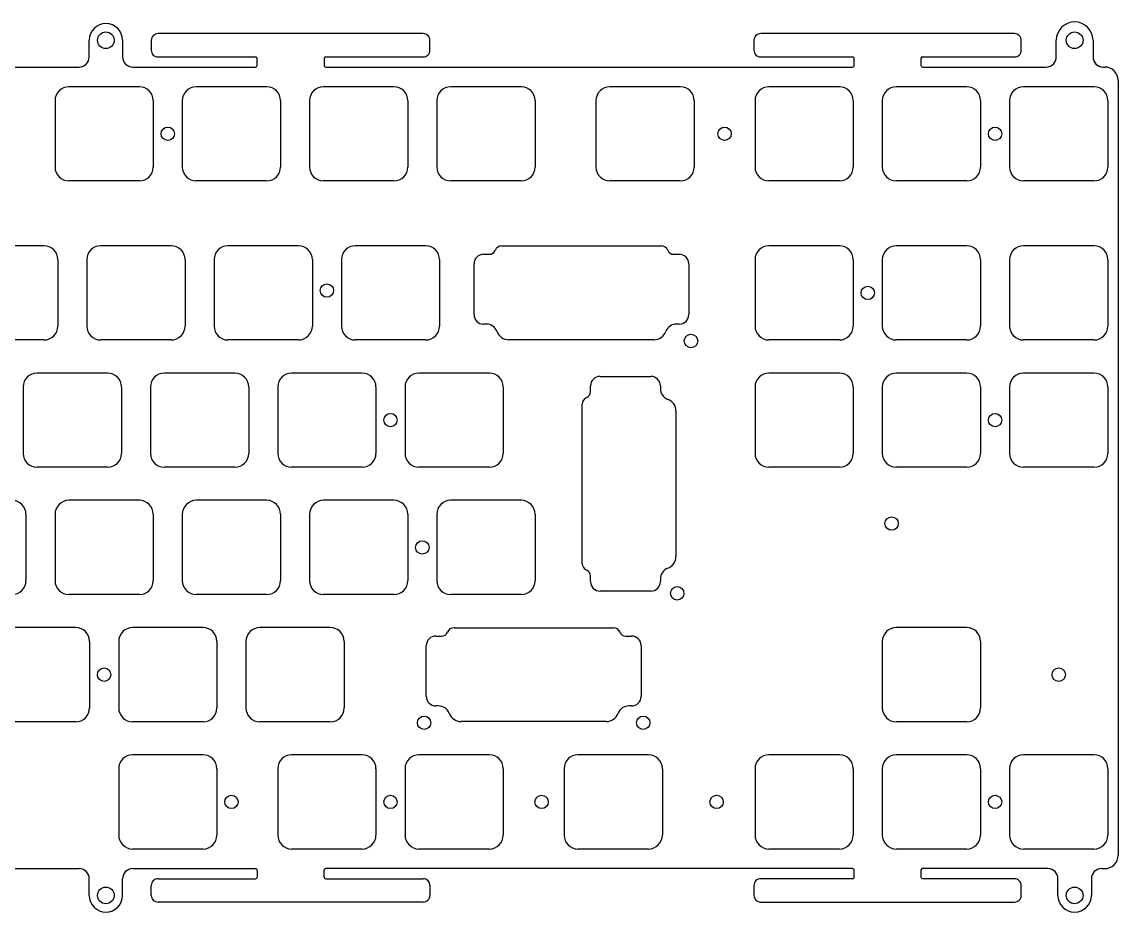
# Model space of a CAD drawing. Header units: millimetres. Extents: x -9 to 338, y -117 to 17.
# Drawn here: x 173.4 to 337.5, y -116.5 to 16.7 of the extents above; entities that cross this region are included whole.
import ezdxf

# ---------------------------------------------------------------- set-up
doc = ezdxf.new("R2010")
doc.units = ezdxf.units.MM
doc.layers.add('BLACK', color=7, linetype='CONTINUOUS')

msp = doc.modelspace()

# ---------------------------------------------------------------- linework, layer by layer
at = {"layer": 'BLACK', "linetype": 'Continuous'}
for p, q in [((233.500001, 14.999999), (193.814243, 14.999999)), ((322.000001, 14.999999), (284.014243, 14.999999)), ((183.500001, 11.499999), (183.500001, 13.999999)), ((188.500001, 13.999999), (188.500001, 11.499999)), ((192.800001, 13.999999), (192.800001, 12.499999)), ((234.500001, 12.499999), (234.500001, 13.985828)), ((283.000001, 13.999999), (283.000001, 12.499999)), ((323.000001, 12.499999), (323.000001, 13.985828)), ((328.250001, 11.499999), (328.250001, 13.999999)), ((333.750001, 13.999999), (333.750001, 11.499999)), ((188.500001, 11.499999), (188.500049, 11.499999)), ((192.800049, 12.499999), (192.800001, 12.499999)), ((193.800001, 11.499999), (208.399901, 11.499999)), ((218.900001, 11.499999), (233.500001, 11.499999)), ((233.500001, 11.500049), (233.500001, 11.499999)), ((283.000049, 12.499999), (283.000001, 12.499999)), ((284.000001, 11.499999), (297.749901, 11.499999)), ((308.250001, 11.499999), (322.000001, 11.499999)), ((322.000001, 11.500049), (322.000001, 11.499999)), ((333.750001, 11.499999), (333.750049, 11.499999)), ((119.599801, 9.999999), (182.000001, 9.999999)), ((182.000001, 9.999999), (182.000001, 10.000049)), ((190.000001, 9.999999), (208.400001, 9.999999)), ((208.400001, 9.999999), (208.400001, 10.000049)), ((208.650001, 10.249999), (208.650001, 11.25697)), ((218.650001, 11.249899), (218.650001, 10.249899)), ((218.899801, 9.999999), (297.750001, 9.999999)), ((297.750001, 9.999999), (297.750001, 10.000049)), ((298.000001, 10.249999), (298.000001, 11.25697)), ((308.000001, 11.249899), (308.000001, 10.249899)), ((308.249801, 9.999999), (326.750001, 9.999999)), ((326.750001, 9.999999), (326.750001, 10.000049)), ((335.250001, 9.999999), (335.500001, 9.999999)), ((191.0125, 7.05), (180.462499, 7.05)), ((210.0625, 7.05), (199.512499, 7.05)), ((229.1125, 7.05), (218.562499, 7.05)), ((248.1625, 7.05), (237.612499, 7.05)), ((261.425001, 7.049999), (261.425001, 7.05)), ((271.975001, 7.05), (261.425001, 7.05)), ((285.237501, 7.049999), (285.237501, 7.05)), ((295.787501, 7.05), (285.237501, 7.05)), ((304.287501, 7.049999), (304.287501, 7.05)), ((314.837501, 7.05), (304.287501, 7.05)), ((323.337501, 7.049999), (323.337501, 7.05)), ((333.887501, 7.05), (323.337501, 7.05)), ((337.500001, 7.98), (337.500001, -108.000001)), ((178.3875, 4.975), (178.3875, -4.975001)), ((193.0875, 4.975), (193.0875, -4.975)), ((197.4375, 4.975), (197.4375, -4.975001)), ((212.1375, 4.975), (212.1375, -4.975)), ((216.4875, 4.975), (216.4875, -4.975001)), ((231.1875, 4.975), (231.1875, -4.975)), ((235.5375, 4.975), (235.5375, -4.975001)), ((250.2375, 4.975), (250.2375, -4.975)), ((259.350001, 4.974999), (259.350001, -4.975001)), ((274.050001, 4.974999), (274.050001, -4.975001)), ((283.162501, 4.974999), (283.162501, -4.975001)), ((297.862501, 4.974999), (297.862501, -4.975001)), ((302.212501, 4.974999), (302.212501, -4.975001)), ((316.912501, 4.974999), (316.912501, -4.975001)), ((321.262501, 4.974999), (321.262501, -4.975001)), ((335.962501, 4.974999), (335.962501, -4.975001)), ((191.0125, -7.05), (180.4625, -7.05)), ((210.0625, -7.05), (199.5125, -7.05)), ((229.1125, -7.05), (218.5625, -7.05)), ((248.1625, -7.05), (237.6125, -7.05)), ((271.975001, -7.05), (261.425001, -7.05)), ((271.975001, -7.050001), (271.975001, -7.05)), ((295.787501, -7.05), (285.237501, -7.05)), ((295.787501, -7.050001), (295.787501, -7.05)), ((314.837501, -7.05), (304.287501, -7.05)), ((314.837501, -7.050001), (314.837501, -7.05)), ((333.887501, -7.05), (323.337501, -7.05)), ((333.887501, -7.050001), (333.887501, -7.05)), ((176.725001, -16.7625), (166.175001, -16.7625)), ((195.775001, -16.762501), (185.225001, -16.762501)), ((214.825001, -16.762501), (204.275001, -16.762501)), ((233.875001, -16.762501), (223.325001, -16.762501)), ((242.536512, -18.03706), (243.390075, -18.03706)), ((243.390075, -18.037048), (243.390075, -18.03706)), ((245.247375, -16.784911), (245.247375, -16.7849)), ((245.247375, -16.7849), (269.102575, -16.7849)), ((270.959775, -18.03706), (271.825375, -18.03706)), ((285.237501, -16.762501), (285.237501, -16.7625)), ((295.787501, -16.7625), (285.237501, -16.7625)), ((304.287501, -16.762501), (304.287501, -16.7625)), ((314.837501, -16.7625), (304.287501, -16.7625)), ((323.337501, -16.762501), (323.337501, -16.7625)), ((333.887501, -16.7625), (323.337501, -16.7625)), ((178.800001, -18.837501), (178.800001, -28.787501)), ((183.150001, -18.837501), (183.150001, -28.787501)), ((197.850001, -18.837501), (197.850001, -28.787501)), ((202.200001, -18.837501), (202.200001, -28.787501)), ((216.900001, -18.837501), (216.900001, -28.787501)), ((221.250001, -18.837501), (221.250001, -28.787501)), ((235.950001, -18.837501), (235.950001, -28.787501)), ((241.099485, -27.06294), (241.099485, -19.4622)), ((273.250365, -19.46206), (273.250365, -27.0629)), ((283.162501, -18.837501), (283.162501, -28.787501)), ((297.862501, -18.837501), (297.862501, -28.787501)), ((302.212501, -18.837501), (302.212501, -28.787501)), ((316.912501, -18.837501), (316.912501, -28.787501)), ((321.262501, -18.837501), (321.262501, -28.787501)), ((335.962501, -18.837501), (335.962501, -28.787501)), ((242.928575, -28.48794), (242.524475, -28.48794)), ((271.813458, -28.48794), (271.421325, -28.48794)), ((176.725001, -30.8625), (166.175001, -30.8625)), ((176.725001, -30.862501), (176.725001, -30.8625)), ((195.775001, -30.862501), (185.225001, -30.862501)), ((214.825001, -30.862501), (204.275001, -30.862501)), ((233.875001, -30.862501), (223.325001, -30.862501)), ((268.050425, -30.82441), (246.299575, -30.82441)), ((295.787501, -30.8625), (285.237501, -30.8625)), ((295.787501, -30.862501), (295.787501, -30.8625)), ((314.837501, -30.8625), (304.287501, -30.8625)), ((314.837501, -30.862501), (314.837501, -30.8625)), ((333.887501, -30.8625), (323.337501, -30.8625)), ((333.887501, -30.862501), (333.887501, -30.8625)), ((175.700001, -35.812501), (175.700001, -35.8125)), ((186.250001, -35.8125), (175.700001, -35.8125)), ((194.750001, -35.812501), (194.750001, -35.8125)), ((205.300001, -35.8125), (194.750001, -35.8125)), ((213.800001, -35.812501), (213.800001, -35.8125)), ((224.350001, -35.8125), (213.800001, -35.8125)), ((232.850001, -35.812501), (232.850001, -35.8125)), ((243.400001, -35.8125), (232.850001, -35.8125)), ((285.237501, -35.812501), (285.237501, -35.8125)), ((295.787501, -35.8125), (285.237501, -35.8125)), ((304.287501, -35.812501), (304.287501, -35.8125)), ((314.837501, -35.8125), (304.287501, -35.8125)), ((323.337501, -35.812501), (323.337501, -35.8125)), ((333.887501, -35.8125), (323.337501, -35.8125)), ((259.96831, -36.312135), (267.56915, -36.312135)), ((173.625001, -37.887501), (173.625001, -47.837501)), ((188.325001, -37.887501), (188.325001, -47.837501)), ((192.675001, -37.887501), (192.675001, -47.837501)), ((207.375001, -37.887501), (207.375001, -47.837501)), ((211.725001, -37.887501), (211.725001, -47.837501)), ((226.425001, -37.887501), (226.425001, -47.837501)), ((230.775001, -37.887501), (230.775001, -47.837501)), ((245.475001, -37.887501), (245.475001, -47.837501)), ((258.54331, -38.602725), (258.54331, -37.737125)), ((268.99419, -37.749042), (268.99419, -38.141175)), ((283.162501, -37.887501), (283.162501, -47.837501)), ((297.862501, -37.887501), (297.862501, -47.837501)), ((302.212501, -37.887501), (302.212501, -47.837501)), ((316.912501, -37.887501), (316.912501, -47.837501)), ((321.262501, -37.887501), (321.262501, -47.837501)), ((335.962501, -37.887501), (335.962501, -47.837501)), ((257.29115, -64.315125), (257.29115, -40.459925)), ((271.33066, -41.512075), (271.33066, -63.262925)), ((186.250001, -49.9125), (175.700001, -49.9125)), ((186.250001, -49.912501), (186.250001, -49.9125)), ((205.300001, -49.9125), (194.750001, -49.9125)), ((205.300001, -49.912501), (205.300001, -49.9125)), ((224.350001, -49.9125), (213.800001, -49.9125)), ((224.350001, -49.912501), (224.350001, -49.9125)), ((243.400001, -49.9125), (232.850001, -49.9125)), ((243.400001, -49.912501), (243.400001, -49.9125)), ((295.787501, -49.9125), (285.237501, -49.9125)), ((295.787501, -49.912501), (295.787501, -49.9125)), ((314.837501, -49.9125), (304.287501, -49.9125)), ((314.837501, -49.912501), (314.837501, -49.9125)), ((333.887501, -49.9125), (323.337501, -49.9125)), ((333.887501, -49.912501), (333.887501, -49.9125)), ((180.462501, -54.862501), (180.462501, -54.8625)), ((191.012501, -54.8625), (180.462501, -54.8625)), ((199.512501, -54.862501), (199.512501, -54.8625)), ((210.062501, -54.8625), (199.512501, -54.8625)), ((218.562501, -54.862501), (218.562501, -54.8625)), ((229.112501, -54.8625), (218.562501, -54.8625)), ((248.1625, -54.8625), (237.612499, -54.8625)), ((174.037501, -56.937501), (174.037501, -66.887501)), ((178.387501, -56.937501), (178.387501, -66.887501)), ((193.087501, -56.937501), (193.087501, -66.887501)), ((197.437501, -56.937501), (197.437501, -66.887501)), ((212.137501, -56.937501), (212.137501, -66.887501)), ((216.487501, -56.937501), (216.487501, -66.887501)), ((231.187501, -56.937501), (231.187501, -66.887501)), ((235.5375, -56.9375), (235.5375, -66.887501)), ((250.2375, -56.9375), (250.2375, -66.8875)), ((257.291161, -64.315125), (257.29115, -64.315125)), ((258.543298, -66.172425), (258.54331, -66.172425)), ((258.54331, -67.025988), (258.54331, -66.172425)), ((268.99419, -66.633925), (268.99419, -67.038025)), ((267.56919, -68.463015), (259.96845, -68.463015)), ((191.012501, -68.9625), (180.462501, -68.9625)), ((191.012501, -68.962501), (191.012501, -68.9625)), ((210.062501, -68.9625), (199.512501, -68.9625)), ((210.062501, -68.962501), (210.062501, -68.9625)), ((229.112501, -68.9625), (218.562501, -68.9625)), ((229.112501, -68.962501), (229.112501, -68.9625)), ((248.1625, -68.9625), (237.6125, -68.9625)), ((181.487501, -73.9125), (170.937501, -73.9125)), ((200.537501, -73.9125), (189.987501, -73.9125)), ((219.587501, -73.9125), (209.037501, -73.9125)), ((235.392762, -75.18706), (236.246325, -75.18706)), ((236.246325, -75.187048), (236.246325, -75.18706)), ((238.103625, -73.9349), (261.958825, -73.9349)), ((238.103625, -73.934911), (238.103625, -73.9349)), ((263.816025, -75.18706), (264.681625, -75.18706)), ((304.287501, -73.912501), (304.287501, -73.9125)), ((314.837501, -73.9125), (304.287501, -73.9125)), ((183.562501, -75.987501), (183.562501, -85.937501)), ((187.9125, -75.987501), (187.9125, -85.937501)), ((202.6125, -75.9875), (202.6125, -85.937501)), ((202.612502, -75.9875), (202.6125, -75.9875)), ((206.9625, -75.987501), (206.9625, -85.937501)), ((221.6625, -75.9875), (221.6625, -85.937501)), ((221.662502, -75.9875), (221.6625, -75.9875)), ((233.955735, -84.21294), (233.955735, -76.6122)), ((266.106615, -76.61206), (266.106615, -84.2129)), ((302.212501, -75.987501), (302.212501, -85.937501)), ((316.912501, -75.987501), (316.912501, -85.937501)), ((235.784825, -85.63794), (235.380725, -85.63794)), ((264.669708, -85.63794), (264.277575, -85.63794)), ((181.487501, -88.0125), (170.937501, -88.0125)), ((181.487501, -88.012501), (181.487501, -88.0125)), ((200.537501, -88.0125), (189.987501, -88.0125)), ((219.587501, -88.0125), (209.037501, -88.0125)), ((260.906675, -87.97441), (239.155825, -87.97441)), ((314.837501, -88.0125), (304.287501, -88.0125)), ((314.837501, -88.012501), (314.837501, -88.0125)), ((200.5375, -92.9625), (189.987499, -92.9625)), ((224.35, -92.9625), (213.799999, -92.9625)), ((243.4, -92.9625), (232.849999, -92.9625)), ((267.2125, -92.9625), (256.662499, -92.9625)), ((285.237501, -92.962501), (285.237501, -92.9625)), ((295.787501, -92.9625), (285.237501, -92.9625)), ((304.287501, -92.962501), (304.287501, -92.9625)), ((314.837501, -92.9625), (304.287501, -92.9625)), ((323.337501, -92.962501), (323.337501, -92.9625)), ((333.887501, -92.9625), (323.337501, -92.9625)), ((187.9125, -95.0375), (187.9125, -104.987501)), ((202.6125, -95.0375), (202.6125, -104.9875)), ((211.725, -95.0375), (211.725, -104.987501)), ((226.425, -95.0375), (226.425, -104.9875)), ((230.775, -95.0375), (230.775, -104.987501)), ((245.475, -95.0375), (245.475, -104.9875)), ((254.5875, -95.0375), (254.5875, -104.987501)), ((269.2875, -95.0375), (269.2875, -104.9875)), ((283.162501, -95.037501), (283.162501, -104.987501)), ((297.862501, -95.037501), (297.862501, -104.987501)), ((302.212501, -95.037501), (302.212501, -104.987501)), ((316.912501, -95.037501), (316.912501, -104.987501)), ((321.262501, -95.037501), (321.262501, -104.987501)), ((335.962501, -95.037501), (335.962501, -104.987501)), ((200.5375, -107.0625), (189.9875, -107.0625)), ((224.35, -107.0625), (213.8, -107.0625)), ((243.4, -107.0625), (232.85, -107.0625)), ((267.2125, -107.0625), (256.6625, -107.0625)), ((295.787501, -107.0625), (285.237501, -107.0625)), ((295.787501, -107.062501), (295.787501, -107.0625)), ((314.837501, -107.0625), (304.287501, -107.0625)), ((314.837501, -107.062501), (314.837501, -107.0625)), ((333.887501, -107.0625), (323.337501, -107.0625)), ((333.887501, -107.062501), (333.887501, -107.0625)), ((333.8638, -109.31154), (333.8638, -109.311514)), ((119.600001, -110.000001), (181.999901, -110.000001)), ((183.500001, -114.000001), (183.500001, -111.517421)), ((188.500001, -114.000001), (188.500001, -111.499901)), ((190.000001, -110.000001), (208.399901, -110.000001)), ((193.814243, -111.500001), (208.400001, -111.500001)), ((208.400001, -111.500001), (208.400001, -111.499951)), ((208.650001, -110.257208), (208.650001, -111.250001)), ((218.650001, -111.250101), (218.650001, -110.250101)), ((218.899801, -111.500001), (233.500001, -111.500001)), ((297.749901, -110.000001), (218.900001, -110.000001)), ((297.750001, -111.500001), (284.014243, -111.500001)), ((297.750001, -111.500001), (297.750001, -111.499951)), ((298.000001, -111.250001), (298.000001, -110.242994)), ((308.000001, -110.250101), (308.000001, -111.250101)), ((322.000001, -111.500001), (308.249801, -111.500001)), ((326.999901, -110.000001), (308.250001, -110.000001)), ((328.500001, -114.000001), (328.500001, -111.517421)), ((333.500001, -111.499901), (333.500001, -114.000001)), ((335.000001, -110.000001), (335.500001, -110.000001)), ((335.500001, -109.999951), (335.500001, -110.000001)), ((192.800001, -114.000001), (192.800001, -112.500001)), ((234.500001, -112.514243), (234.500001, -114.000001)), ((283.000001, -112.500001), (283.000001, -114.000001)), ((323.000001, -114.000001), (323.000001, -112.514243)), ((192.800049, -114.000001), (192.800001, -114.000001)), ((283.000049, -114.000001), (283.000001, -114.000001)), ((233.500001, -115.000001), (193.800001, -115.000001)), ((233.500001, -114.999951), (233.500001, -115.000001)), ((284.000001, -115.000001), (322.000001, -115.000001)), ((322.000001, -114.999951), (322.000001, -115.000001))]:
    msp.add_line(p, q, dxfattribs=at)
at = {"layer": 'BLACK'}
for centre, radius in [((186.000001, 13.999999), 1.25), ((331.000001, 13.999999), 1.25), ((195.2625, 0), 1), ((278.60625, 0), 1), ((319.0875, 0), 1), ((219.0842, -23.4625), 1), ((300.0375, -23.8125), 1), ((273.575, -31.0125), 1), ((228.6, -42.8625), 1), ((319.0875, -42.8625), 1), ((303.609375, -58.340625), 1), ((233.3625, -61.9125), 1), ((271.51875, -68.7875), 1), ((185.7375, -80.9625), 1), ((328.6125, -80.9625), 1), ((233.63125, -88.1625), 1), ((266.43125, -88.1625), 1), ((204.787499, -100.0125), 1), ((228.599999, -100.0125), 1), ((251.221874, -100.0125), 1), ((277.415625, -100.0125), 1), ((319.0875, -100.0125), 1), ((186.000001, -114.000001), 1.25), ((331.000001, -114.000001), 1.25)]:
    msp.add_circle(centre, radius, dxfattribs=at)
for centre, radius, start, end in [((186.000001, 13.999999), 2.5, 0, 180), ((331.000001, 13.999999), 2.75, 0, 180), ((193.800201, 13.999899), 1.0002, 89.19558597, 179.99427157), ((233.499901, 13.999799), 1.0002, 359.19965276, 89.99427157), ((284.000201, 13.999899), 1.0002, 89.19558597, 179.99427157), ((321.999901, 13.999799), 1.0002, 359.19965276, 89.99427157), ((182.000101, 11.499999), 1.4999, 269.99618015, 0), ((190.000001, 11.499899), 1.4999, 179.99618016, 270), ((193.800001, 12.499899), 0.9999, 179.99427015, 270), ((208.399901, 11.249799), 0.2502, 1.64236504, 90), ((218.900101, 11.249899), 0.2501, 90.02290915, 180), ((233.500101, 12.499999), 0.9999, 269.99427014, 0), ((284.000001, 12.499899), 0.9999, 179.99427015, 270), ((297.749901, 11.249799), 0.2502, 1.64236504, 90), ((308.250101, 11.249899), 0.2501, 90.02290915, 180), ((322.000101, 12.499999), 0.9999, 269.99427014, 0), ((326.750101, 11.499999), 1.4999, 269.99618015, 0), ((335.250001, 11.499899), 1.4999, 179.99618016, 270), ((208.400101, 10.249999), 0.2499, 269.9770771, 0), ((218.899801, 10.249799), 0.2498, 179.97706334, 270), ((297.750101, 10.249999), 0.2499, 269.9770771, 0), ((308.249801, 10.249799), 0.2498, 179.97706334, 270), ((335.499901, 7.999799), 2.0002, 359.43284731, 89.9971355), ((180.462504, 4.974996), 2.075004, 90.00013806, 179.99988955), ((191.0125, 4.975), 2.075, 0, 90), ((199.512504, 4.974996), 2.075004, 90.00013806, 179.99988955), ((210.0625, 4.975), 2.075, 0, 90), ((218.562504, 4.974996), 2.075004, 90.00013806, 179.99988955), ((229.1125, 4.975), 2.075, 0, 90), ((237.612504, 4.974996), 2.075004, 90.00013806, 179.99988955), ((248.1625, 4.975), 2.075, 0, 90), ((261.425001, 4.974999), 2.075, 90, 180), ((271.975001, 4.974999), 2.075001, 0, 90), ((285.237501, 4.974999), 2.075, 90, 180), ((295.787501, 4.974999), 2.075001, 0, 90), ((304.287501, 4.974999), 2.075, 90, 180), ((314.837501, 4.974999), 2.075001, 0, 90), ((323.337501, 4.974999), 2.075, 90, 180), ((333.887501, 4.974999), 2.075001, 0, 90), ((180.462502, -4.974998), 2.075002, 180.00008284, 269.99994478), ((191.0125, -4.975), 2.075, 270, 0), ((199.512502, -4.974998), 2.075002, 180.00008284, 269.99994478), ((210.0625, -4.975), 2.075, 270, 0), ((218.562502, -4.974998), 2.075002, 180.00008284, 269.99994478), ((229.1125, -4.975), 2.075, 270, 0), ((237.612502, -4.974998), 2.075002, 180.00008284, 269.99994478), ((248.1625, -4.975), 2.075, 270, 0), ((261.425001, -4.975001), 2.074999, 180, 270), ((271.975001, -4.975001), 2.075, 270, 0), ((285.237501, -4.975001), 2.074999, 180, 270), ((295.787501, -4.975001), 2.075, 270, 0), ((304.287501, -4.975001), 2.074999, 180, 270), ((314.837501, -4.975001), 2.075, 270, 0), ((323.337501, -4.975001), 2.074999, 180, 270), ((333.887501, -4.975001), 2.075, 270, 0), ((176.725001, -18.837501), 2.075001, 0, 90), ((185.225001, -18.837501), 2.075, 90, 180), ((195.775001, -18.837501), 2.075, 0, 90), ((204.275001, -18.837501), 2.075, 90, 180), ((214.825001, -18.837501), 2.075, 0, 90), ((223.325001, -18.837501), 2.075, 90, 180), ((233.875001, -18.837501), 2.075, 0, 90), ((242.524567, -19.462092), 1.425082, 89.51974267, 180.00434217), ((243.390124, -17.108671), 0.928376, 269.99697591, 337.97782841), ((245.247274, -17.859851), 1.07494, 89.99461656, 157.97750247), ((269.10254, -17.85989), 1.07499, 22.02370504, 89.99813454), ((270.9598, -17.1086), 0.92846, 202.02452102, 269.99845724), ((271.8254, -19.462), 1.42494, 359.99758749, 90.00100523), ((285.237501, -18.837501), 2.075, 90, 180), ((295.787501, -18.837501), 2.075001, 0, 90), ((304.287501, -18.837501), 2.075, 90, 180), ((314.837501, -18.837501), 2.075001, 0, 90), ((323.337501, -18.837501), 2.075, 90, 180), ((333.887501, -18.837501), 2.075001, 0, 90), ((242.524486, -27.062939), 1.425001, 180.00004021, 269.99955772), ((271.82524, -27.06286), 1.425125, 269.52631186, 359.99839184), ((176.725001, -28.787501), 2.075, 270, 0), ((185.225001, -28.787501), 2.075, 180, 270), ((195.775001, -28.787501), 2.075, 270, 0), ((204.275001, -28.787501), 2.075, 180, 270), ((214.825001, -28.787501), 2.075, 270, 0), ((223.325001, -28.787501), 2.075, 180, 270), ((233.875001, -28.787501), 2.075, 270, 0), ((242.928551, -30.212848), 1.724908, 20.54547839, 89.9992028), ((271.42133, -30.21288), 1.724936, 90.00016608, 159.45408213), ((285.237501, -28.787501), 2.074999, 180, 270), ((295.787501, -28.787501), 2.075, 270, 0), ((304.287501, -28.787501), 2.074999, 180, 270), ((314.837501, -28.787501), 2.075, 270, 0), ((323.337501, -28.787501), 2.074999, 180, 270), ((333.887501, -28.787501), 2.075, 270, 0), ((246.299462, -28.949415), 1.874995, 200.54692151, 270.00345303), ((268.05034, -28.94933), 1.875082, 270.0025973, 339.45098232), ((175.700001, -37.887501), 2.075, 90, 180), ((186.250001, -37.887501), 2.075001, 0, 90), ((194.750001, -37.887501), 2.075, 90, 180), ((205.300001, -37.887501), 2.075001, 0, 90), ((213.800001, -37.887501), 2.075, 90, 180), ((224.350001, -37.887501), 2.075001, 0, 90), ((232.850001, -37.887501), 2.075, 90, 180), ((243.400001, -37.887501), 2.075001, 0, 90), ((285.237501, -37.887501), 2.075, 90, 180), ((295.787501, -37.887501), 2.075001, 0, 90), ((304.287501, -37.887501), 2.075, 90, 180), ((314.837501, -37.887501), 2.075001, 0, 90), ((323.337501, -37.887501), 2.075, 90, 180), ((333.887501, -37.887501), 2.075001, 0, 90), ((259.96825, -37.7371), 1.42494, 89.99758749, 180.00100523), ((267.56911, -37.73726), 1.425125, 359.52631186, 89.99839184), ((257.61485, -38.6027), 0.92846, 292.02452102, 359.99845724), ((270.71913, -38.14117), 1.724936, 180.00016608, 249.45408213), ((258.36614, -40.45996), 1.07499, 112.02370504, 179.99813454), ((269.45558, -41.51216), 1.875082, 0.0025973, 69.45098232), ((175.700001, -47.837501), 2.074999, 180, 270), ((186.250001, -47.837501), 2.075, 270, 0), ((194.750001, -47.837501), 2.074999, 180, 270), ((205.300001, -47.837501), 2.075, 270, 0), ((213.800001, -47.837501), 2.074999, 180, 270), ((224.350001, -47.837501), 2.075, 270, 0), ((232.850001, -47.837501), 2.074999, 180, 270), ((243.400001, -47.837501), 2.075, 270, 0), ((285.237501, -47.837501), 2.074999, 180, 270), ((295.787501, -47.837501), 2.075, 270, 0), ((304.287501, -47.837501), 2.074999, 180, 270), ((314.837501, -47.837501), 2.075, 270, 0), ((323.337501, -47.837501), 2.074999, 180, 270), ((333.887501, -47.837501), 2.075, 270, 0), ((171.962501, -56.937501), 2.075001, 0, 90), ((180.462501, -56.937501), 2.075, 90, 180), ((191.012501, -56.937501), 2.075001, 0, 90), ((199.512501, -56.937501), 2.075, 90, 180), ((210.062501, -56.937501), 2.075001, 0, 90), ((218.562501, -56.937501), 2.075, 90, 180), ((229.112501, -56.937501), 2.075001, 0, 90), ((237.612504, -56.937504), 2.075004, 90.00013806, 179.99988955), ((248.1625, -56.9375), 2.075, 0, 90), ((269.455665, -63.263038), 1.874995, 290.54692151, 0.00345303), ((258.366101, -64.315226), 1.07494, 179.99461656, 247.97750247), ((257.614921, -66.172376), 0.928376, 359.99697591, 67.97782841), ((270.719098, -66.633949), 1.724908, 110.54547839, 179.9992028), ((171.962501, -66.887501), 2.075, 270, 0), ((180.462501, -66.887501), 2.074999, 180, 270), ((191.012501, -66.887501), 2.075, 270, 0), ((199.512501, -66.887501), 2.074999, 180, 270), ((210.062501, -66.887501), 2.075, 270, 0), ((218.562501, -66.887501), 2.074999, 180, 270), ((229.112501, -66.887501), 2.075, 270, 0), ((237.612502, -66.887498), 2.075002, 180.00008284, 269.99994478), ((248.1625, -66.8875), 2.075, 270, 0), ((259.968342, -67.037933), 1.425082, 179.51974267, 270.00434217), ((267.569189, -67.038014), 1.425001, 270.00004021, 359.99955772), ((181.487501, -75.987501), 2.075001, 0, 90), ((189.987501, -75.987501), 2.075001, 90, 180), ((200.537501, -75.987501), 2.075001, 0.00002761, 90), ((209.037501, -75.987501), 2.075001, 90, 180), ((219.587501, -75.987501), 2.075001, 0.00002761, 90), ((235.380817, -76.612092), 1.425082, 89.51974267, 180.00434217), ((236.246374, -74.258671), 0.928376, 269.99697591, 337.97782841), ((238.103524, -75.009851), 1.07494, 89.99461656, 157.97750247), ((261.95879, -75.00989), 1.07499, 22.02370504, 89.99813454), ((263.81605, -74.2586), 0.92846, 202.02452102, 269.99845724), ((264.68165, -76.612), 1.42494, 359.99758749, 90.00100523), ((304.287501, -75.987501), 2.075, 90, 180), ((314.837501, -75.987501), 2.075001, 0, 90), ((235.380736, -84.212939), 1.425001, 180.00004021, 269.99955772), ((264.68149, -84.21286), 1.425125, 269.52631186, 359.99839184), ((181.487501, -85.937501), 2.075, 270, 0), ((189.987501, -85.937501), 2.074999, 180, 270), ((200.537501, -85.937501), 2.074999, 270, 0), ((209.037501, -85.937501), 2.074999, 180, 270), ((219.587501, -85.937501), 2.074999, 270, 0), ((235.784801, -87.362848), 1.724908, 20.54547839, 89.9992028), ((239.155712, -86.099415), 1.874995, 200.54692151, 270.00345303), ((260.90659, -86.09933), 1.875082, 270.0025973, 339.45098232), ((264.27758, -87.36288), 1.724936, 90.00016608, 159.45408213), ((304.287501, -85.937501), 2.074999, 180, 270), ((314.837501, -85.937501), 2.075, 270, 0), ((189.987504, -95.037504), 2.075004, 90.00013806, 179.99988955), ((200.5375, -95.0375), 2.075, 0, 90), ((213.800004, -95.037504), 2.075004, 90.00013806, 179.99988955), ((224.35, -95.0375), 2.075, 0, 90), ((232.850004, -95.037504), 2.075004, 90.00013806, 179.99988955), ((243.4, -95.0375), 2.075, 0, 90), ((256.662504, -95.037504), 2.075004, 90.00013806, 179.99988955), ((267.2125, -95.0375), 2.075, 0, 90), ((285.237501, -95.037501), 2.075, 90, 180), ((295.787501, -95.037501), 2.075001, 0, 90), ((304.287501, -95.037501), 2.075, 90, 180), ((314.837501, -95.037501), 2.075001, 0, 90), ((323.337501, -95.037501), 2.075, 90, 180), ((333.887501, -95.037501), 2.075001, 0, 90), ((189.987502, -104.987498), 2.075002, 180.00008284, 269.99994478), ((200.5375, -104.9875), 2.075, 270, 0), ((213.800002, -104.987498), 2.075002, 180.00008284, 269.99994478), ((224.35, -104.9875), 2.075, 270, 0), ((232.850002, -104.987498), 2.075002, 180.00008284, 269.99994478), ((243.4, -104.9875), 2.075, 270, 0), ((256.662502, -104.987498), 2.075002, 180.00008284, 269.99994478), ((267.2125, -104.9875), 2.075, 270, 0), ((285.237501, -104.987501), 2.074999, 180, 270), ((295.787501, -104.987501), 2.075, 270, 0), ((304.287501, -104.987501), 2.074999, 180, 270), ((314.837501, -104.987501), 2.075, 270, 0), ((323.337501, -104.987501), 2.074999, 180, 270), ((333.887501, -104.987501), 2.075, 270, 0), ((335.500101, -108.000001), 1.9999, 269.99713514, 0), ((181.999901, -111.500201), 1.5002, 359.34231719, 90), ((189.999901, -111.499901), 1.4999, 89.99618003, 180), ((193.800201, -112.500101), 1.0002, 89.19558597, 179.99427157), ((208.399901, -110.250201), 0.2502, 358.3951758, 90), ((208.400101, -111.250001), 0.2499, 269.9770771, 0), ((218.900101, -110.250101), 0.2501, 90.02290915, 180), ((218.899801, -111.250201), 0.2498, 179.97706334, 270), ((233.499901, -112.500201), 1.0002, 359.19558597, 89.99427157), ((284.000201, -112.500101), 1.0002, 89.19558597, 179.99427157), ((297.749901, -110.250201), 0.2502, 1.65060553, 90), ((297.750101, -111.250001), 0.2499, 269.9770771, 0), ((308.250101, -110.250101), 0.2501, 90.02290915, 180), ((308.249801, -111.250201), 0.2498, 179.97706334, 270), ((321.999901, -112.500201), 1.0002, 359.19558597, 89.99427157), ((326.999901, -111.500201), 1.5002, 359.34231719, 90), ((334.999901, -111.499901), 1.4999, 89.99618003, 180), ((186.000001, -114.000001), 2.5, 180, 0), ((193.800001, -114.000101), 0.9999, 179.99427015, 270), ((233.500101, -114.000001), 0.9999, 269.99427014, 0), ((284.000001, -114.000101), 0.9999, 179.99427015, 270), ((322.000101, -114.000001), 0.9999, 269.99427014, 0), ((331.000001, -114.000001), 2.5, 180, 0)]:
    msp.add_arc(centre, radius, start, end, dxfattribs=at)

doc.saveas('drawing.dxf')
